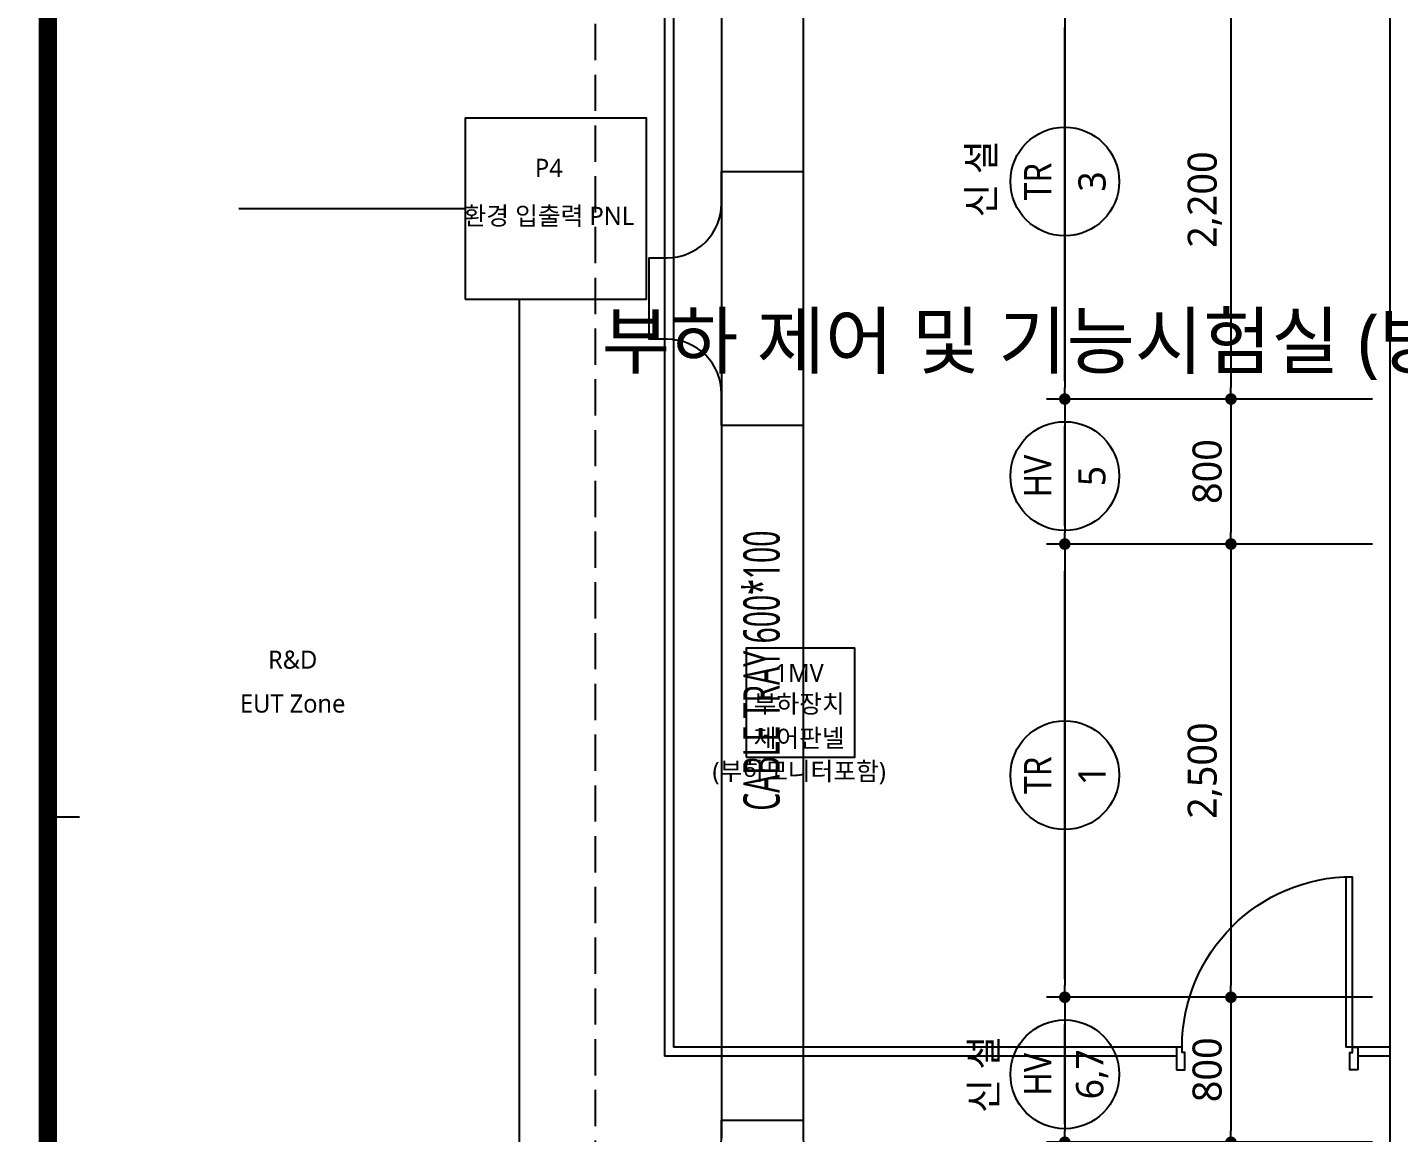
# Model space of a CAD drawing. Header units: millimetres. Extents: x 3355 to 129505, y 4600 to 34300.
# Drawn here: x 47617 to 55180, y 17710 to 23806 of the extents above; entities that cross this region are included whole.
import ezdxf
from ezdxf.enums import TextEntityAlignment as Align
from ezdxf.lldxf.tags import DXFTag
from ezdxf.xclip import XClip

# ---------------------------------------------------------------- set-up
doc = ezdxf.new("R2010")
doc.units = ezdxf.units.MM
doc.header["$LTSCALE"] = 800
doc.header["$XCLIPFRAME"] = 0
for name, pattern in [('CEN', [62, 60, -1, 0, -1]), ('DASH', [0.35, 0.25, -0.1]), ('점선1', [2, 1.25, -0.75])]:
    doc.linetypes.add(name, pattern=pattern)
doc.layers.get('Defpoints').update_dxf_attribs({"color": 167})
for name, color, linetype in [('arch', 8, 'Continuous'), ('DIM', 6, 'Continuous'), ('XR-SHEET-SHT', 5, 'Continuous'), ('XREF', 7, 'CEN'), ('트레이 강전1단', 150, 'Continuous')]:
    doc.layers.add(name, color=color, linetype=linetype)
doc.layers.add('TXT-1', color=137, linetype='Continuous', plot=False)
doc.layers.add('XR-SHEET-TEMP', color=171, linetype='Continuous', plot=False)
doc.layers.add('건축도면', color=9, linetype='Continuous', lineweight=25)
doc.styles.add('GHS', font='malgun.ttf')
doc.styles.add('맑은고딕', font='malgun.ttf')
doc.styles.add('스타일1', font='malgun.ttf')
tags = doc.linetypes.add('DH-HID2', pattern=[1.2, 0.8, -0.4]).pattern_tags.tags
tags[6:7] = [DXFTag(74, 4), DXFTag(75, 0), DXFTag(340, '0'), DXFTag(46, 1.0), DXFTag(50, 0.0), DXFTag(44, 0.0), DXFTag(45, 0.0)]
tags[4:5] = [DXFTag(74, 4), DXFTag(75, 0), DXFTag(340, '0'), DXFTag(46, 1.0), DXFTag(50, 0.0), DXFTag(44, 0.0), DXFTag(45, 0.0)]
doc.dimstyles.new('Copy of PSD MI', dxfattribs={"dimscale": 100, "dimtxt": 1.5, "dimasz": 0.8, "dimexe": 1.25, "dimexo": 1.5, "dimgap": 0.6, "dimtad": 1, "dimdec": 0, "dimzin": 1, "dimdsep": 46, "dimlunit": 6, "dimtxsty": '맑은고딕', "dimblk": 'DOT', "dimcen": 2.5, "dimadec": 0, "dimazin": 0, "dimtfac": 1, "dimtdec": 0, "dimtix": 1, "dimtmove": 2, "dimatfit": 3, "dimfxl": 1, "dimtolj": 1, "dimtzin": 1, "dimarcsym": 0})

# ---------------------------------------------------------------- blocks, each defined once
blk = doc.blocks.new('XR-FORM-EE', base_point=(461, 408))
at = {"layer": 'XR-SHEET-SHT', "color": 5, "const_width": 400}
blk.add_lwpolyline([(9300, 114600), (163900, 114600), (163900, 4200), (9300, 4200)], close=True, dxfattribs=at)
at = {"layer": 'XR-SHEET-TEMP'}
blk.add_line((9300, 59400), (10000, 59400), dxfattribs=at)
blk = doc.blocks.new('D-1000')
at = {"color": 0}
blk.add_line((30, 125), (30, 1065), dxfattribs=at)
for points in [[(30, 125), (65, 125), (65, 1065), (30, 1065)], [(0, 0), (45, 0), (45, 0), (45, 0), (45, 95), (30, 95), (30, 125), (0, 125), (0, 0)], [(1000, 0), (955, 0), (955, 0), (955, 0), (955, 95), (970, 95), (970, 125), (1000, 125), (1000, 0)]]:
    blk.add_lwpolyline(points, dxfattribs=at)
blk.add_arc((30, 125), 940, 0, 90, dxfattribs=at)
blk = doc.blocks.new('지상1층 장비')
at = {"color": 0}
for points in [[(57425, 50250), (58425, 50250), (58425, 51250), (57425, 51250)], [(58975, 47725), (59575, 47725), (59575, 48325), (58975, 48325)]]:
    blk.add_lwpolyline(points, close=True, dxfattribs=at)
at = {"color": 0, "linetype": 'DH-HID2'}
blk.add_lwpolyline([(57425, 50750), (55035, 50750), (55035, 45400), (57725, 45400), (57725, 50250)], dxfattribs=at)
at = {"color": 0, "style": '스타일1'}
for s, p in [('P4', (57887, 50975.3)), ('환경 입출력 PNL', (57887, 50710.5)), ('R&D', (56474.4, 48262.1)), ('1MV', (59267.9, 48189.1)), ('EUT Zone', (56474.4, 48020.2)), ('부하장치', (59267.9, 48018.6)), ('제어판넬', (59267.9, 47829.9)), ('(부하모니터포함)', (59267.9, 47647.2))]:
    blk.add_text(s, height=100, dxfattribs=at).set_placement(p, align=Align.MIDDLE_CENTER)
blk = doc.blocks.new('XR-PLAN', base_point=(461, 408.4))
at = {"layer": 'arch'}
for points in [[(58575, 56200), (58575, 46175)], [(58625, 56200), (58625, 46225)], [(62575, 56200), (62575, 44155)], [(61430, 46225), (58625, 46225)], [(62575, 46225), (62370, 46225)], [(61400, 46175), (58575, 46175)], [(62575, 46175), (62400, 46175)]]:
    blk.add_lwpolyline(points, dxfattribs=at)
at = {"layer": 'arch', "linetype": 'DASH'}
blk.add_lwpolyline([(58193.9, 55900), (41700, 55900), (41700, 43269), (58193.9, 43269)], close=True, dxfattribs=at)
at = {"layer": 'arch'}
blk.add_blockref('지상1층 장비', (50, 100), dxfattribs=at)
at = {"layer": 'arch', "xscale": -1}
blk.add_blockref('D-1000', (62400, 46100), dxfattribs=at)
at = {"layer": 'TXT-1', "style": '스타일1'}
blk.add_text('부하 제어 및 기능시험실 (방음)', height=300, dxfattribs=at).set_placement((60808.6, 50121.1), align=Align.MIDDLE_CENTER)
blk = doc.blocks.new('A$C7b37d081')
at = {"layer": '트레이 강전1단'}
for points in [[(-525, -1000), (-625, -1000), (-625, -400), (-525, -400, 0.414214), (-225, -100), (-225, 0), (225, 0), (225, -100, 0.414214), (525, -400), (625, -400), (625, -1000), (525, -1000)], [(-525, -400), (-625, -400), (-625, -1000), (-525, -1000, -0.414214), (-225, -1300), (-225, -1400), (225, -1400), (225, -1300, -0.414214), (525, -1000), (625, -1000), (625, -400), (525, -400)]]:
    blk.add_lwpolyline(points, format="xyb", dxfattribs=at)
blk = doc.blocks.new('DOT')
at = {"color": 0, "linetype": 'ByBlock'}
blk.add_line((-0.5, 0), (-1, 0), dxfattribs=at)
at = {"color": 0, "linetype": 'ByBlock', "const_width": 0.5}
blk.add_lwpolyline([(-0.25, 0, 1), (0.25, 0, 1)], format="xyb", close=True, dxfattribs=at)
blk = doc.blocks.new('*D243')
at = {"layer": 'Defpoints', "color": 0, "ltscale": 2, "transparency": 16777216}
for p in [(55155.6, 20956.1), (54255.1, 18456.1), (55155.6, 18456.1)]:
    blk.add_point(p, dxfattribs=at)
at = {"layer": 'DIM', "color": 0, "lineweight": -2, "ltscale": 2, "transparency": 16777216}
for p, q in [((55035.6, 20956.1), (54155.1, 20956.1)), ((54255.1, 20892.1), (54255.1, 18520.1)), ((55035.6, 18456.1), (54155.1, 18456.1))]:
    blk.add_line(p, q, dxfattribs=at)
at = {"layer": 'DIM', "color": 0, "lineweight": -2, "ltscale": 2, "transparency": 16777216, "xscale": 64, "yscale": 64, "zscale": 64}
for p, rotation in [((54255.1, 20956.1), 90), ((54255.1, 18456.1), 270)]:
    blk.add_blockref('DOT', p, dxfattribs=dict(at, rotation=rotation))
at = {"layer": 'DIM', "color": 3, "ltscale": 2, "transparency": 16777216, "insert": (54111, 19706.1), "char_height": 160, "attachment_point": 5, "rotation": 90, "style": '맑은고딕'}
blk.add_mtext('\\A1;2,500', dxfattribs=at)
blk = doc.blocks.new('_DOT')
at = {"color": 0, "linetype": 'ByBlock'}
blk.add_line((-0.5, 0), (-1, 0), dxfattribs=at)
at = {"color": 0, "linetype": 'ByBlock', "const_width": 0.5}
blk.add_lwpolyline([(-0.25, 0, 1), (0.25, 0, 1)], format="xyb", close=True, dxfattribs=at)
blk = doc.blocks.new('*D244')
at = {"layer": 'Defpoints', "color": 0, "ltscale": 2, "transparency": 16777216}
for p in [(55155.6, 21756.1), (54255.1, 20956.1), (55155.6, 20956.1)]:
    blk.add_point(p, dxfattribs=at)
at = {"layer": 'DIM', "color": 0, "lineweight": -2, "ltscale": 2, "transparency": 16777216}
for p, q in [((55035.6, 21756.1), (54155.1, 21756.1)), ((54255.1, 21692.1), (54255.1, 21020.1)), ((55035.6, 20956.1), (54155.1, 20956.1))]:
    blk.add_line(p, q, dxfattribs=at)
at = {"layer": 'DIM', "color": 0, "lineweight": -2, "ltscale": 2, "transparency": 16777216, "xscale": 64, "yscale": 64, "zscale": 64}
for p, rotation in [((54255.1, 21756.1), 90), ((54255.1, 20956.1), 270)]:
    blk.add_blockref('DOT', p, dxfattribs=dict(at, rotation=rotation))
at = {"layer": 'DIM', "color": 3, "ltscale": 2, "transparency": 16777216, "insert": (54124.4, 21356.1), "char_height": 160, "attachment_point": 5, "rotation": 90, "style": '맑은고딕'}
blk.add_mtext('\\A1;800', dxfattribs=at)
blk = doc.blocks.new('*D245')
at = {"layer": 'Defpoints', "color": 0, "ltscale": 2, "transparency": 16777216}
for p in [(55155.6, 18456.1), (54255.1, 17656.1), (55155.6, 17656.1)]:
    blk.add_point(p, dxfattribs=at)
at = {"layer": 'DIM', "color": 0, "lineweight": -2, "ltscale": 2, "transparency": 16777216}
for p, q in [((55035.6, 18456.1), (54155.1, 18456.1)), ((54255.1, 18392.1), (54255.1, 17720.1)), ((55035.6, 17656.1), (54155.1, 17656.1))]:
    blk.add_line(p, q, dxfattribs=at)
at = {"layer": 'DIM', "color": 0, "lineweight": -2, "ltscale": 2, "transparency": 16777216, "xscale": 64, "yscale": 64, "zscale": 64}
for p, rotation in [((54255.1, 18456.1), 90), ((54255.1, 17656.1), 270)]:
    blk.add_blockref('DOT', p, dxfattribs=dict(at, rotation=rotation))
at = {"layer": 'DIM', "color": 3, "ltscale": 2, "transparency": 16777216, "insert": (54124.4, 18056.1), "char_height": 160, "attachment_point": 5, "rotation": 90, "style": '맑은고딕'}
blk.add_mtext('\\A1;800', dxfattribs=at)
blk = doc.blocks.new('*D233')
at = {"layer": 'Defpoints', "color": 0, "ltscale": 2, "transparency": 16777216}
for p in [(55155.6, 21756.1), (53338.6, 20956.1), (55155.6, 20956.1, 0)]:
    blk.add_point(p, dxfattribs=at)
at = {"layer": 'DIM', "color": 0, "lineweight": -2, "ltscale": 2, "transparency": 16777216}
for p, q in [((55035.6, 21756.1), (53238.6, 21756.1)), ((53338.6, 21692.1), (53338.6, 21020.1)), ((55035.6, 20956.1), (53238.6, 20956.1))]:
    blk.add_line(p, q, dxfattribs=at)
at = {"layer": 'DIM', "color": 0, "lineweight": -2, "ltscale": 2, "transparency": 16777216, "xscale": 64, "yscale": 64, "zscale": 64}
for p, rotation in [((53338.6, 21756.1), 90), ((53338.6, 20956.1), 270)]:
    blk.add_blockref('DOT', p, dxfattribs=dict(at, rotation=rotation))
blk = doc.blocks.new('*D234')
at = {"layer": 'Defpoints', "color": 0, "ltscale": 2, "transparency": 16777216}
for p in [(55155.6, 20956.1), (53338.6, 18456.1), (55155.6, 18456.1, 0)]:
    blk.add_point(p, dxfattribs=at)
at = {"layer": 'DIM', "color": 0, "lineweight": -2, "ltscale": 2, "transparency": 16777216}
for p, q in [((55035.6, 20956.1), (53238.6, 20956.1)), ((53338.6, 20892.1), (53338.6, 18520.1)), ((55035.6, 18456.1), (53238.6, 18456.1))]:
    blk.add_line(p, q, dxfattribs=at)
at = {"layer": 'DIM', "color": 0, "lineweight": -2, "ltscale": 2, "transparency": 16777216, "xscale": 64, "yscale": 64, "zscale": 64}
for p, rotation in [((53338.6, 20956.1), 90), ((53338.6, 18456.1), 270)]:
    blk.add_blockref('DOT', p, dxfattribs=dict(at, rotation=rotation))
blk = doc.blocks.new('*D235')
at = {"layer": 'Defpoints', "color": 0, "ltscale": 2, "transparency": 16777216}
for p in [(55155.6, 18456.1), (53338.6, 17656.1), (55155.6, 17656.1, 0)]:
    blk.add_point(p, dxfattribs=at)
at = {"layer": 'DIM', "color": 0, "lineweight": -2, "ltscale": 2, "transparency": 16777216}
for p, q in [((55035.6, 18456.1), (53238.6, 18456.1)), ((53338.6, 18392.1), (53338.6, 17720.1)), ((55035.6, 17656.1), (53238.6, 17656.1))]:
    blk.add_line(p, q, dxfattribs=at)
at = {"layer": 'DIM', "color": 0, "lineweight": -2, "ltscale": 2, "transparency": 16777216, "xscale": 64, "yscale": 64, "zscale": 64}
for p, rotation in [((53338.6, 18456.1), 90), ((53338.6, 17656.1), 270)]:
    blk.add_blockref('DOT', p, dxfattribs=dict(at, rotation=rotation))
blk = doc.blocks.new('*D253')
at = {"layer": 'Defpoints', "color": 0, "ltscale": 2, "transparency": 16777216}
for p in [(55155.6, 23956.1), (54255.1, 21756.1), (55155.6, 21756.1)]:
    blk.add_point(p, dxfattribs=at)
at = {"layer": 'DIM', "color": 0, "lineweight": -2, "ltscale": 2, "transparency": 16777216}
for p, q in [((55035.6, 23956.1), (54155.1, 23956.1)), ((54255.1, 23892.1), (54255.1, 21820.1)), ((55035.6, 21756.1), (54155.1, 21756.1))]:
    blk.add_line(p, q, dxfattribs=at)
at = {"layer": 'DIM', "color": 0, "lineweight": -2, "ltscale": 2, "transparency": 16777216, "xscale": 64, "yscale": 64, "zscale": 64}
for p, rotation in [((54255.1, 23956.1), 90), ((54255.1, 21756.1), 270)]:
    blk.add_blockref('DOT', p, dxfattribs=dict(at, rotation=rotation))
at = {"layer": 'DIM', "color": 3, "ltscale": 2, "transparency": 16777216, "insert": (54111, 22856.1), "char_height": 160, "attachment_point": 5, "rotation": 90, "style": '맑은고딕'}
blk.add_mtext('\\A1;2,200', dxfattribs=at)
blk = doc.blocks.new('*D258')
at = {"layer": 'Defpoints', "color": 0, "ltscale": 2, "transparency": 16777216}
for p in [(55155.6, 23956.1), (53338.6, 21756.1), (55155.6, 21756.1, 0)]:
    blk.add_point(p, dxfattribs=at)
at = {"layer": 'DIM', "color": 0, "lineweight": -2, "ltscale": 2, "transparency": 16777216}
for p, q in [((55035.6, 23956.1), (53238.6, 23956.1)), ((53338.6, 23892.1), (53338.6, 21820.1)), ((55035.6, 21756.1), (53238.6, 21756.1))]:
    blk.add_line(p, q, dxfattribs=at)
at = {"layer": 'DIM', "color": 0, "lineweight": -2, "ltscale": 2, "transparency": 16777216, "xscale": 64, "yscale": 64, "zscale": 64}
for p, rotation in [((53338.6, 23956.1), 90), ((53338.6, 21756.1), 270)]:
    blk.add_blockref('DOT', p, dxfattribs=dict(at, rotation=rotation))

msp = doc.modelspace()

# ---------------------------------------------------------------- linework, layer by layer
at = {"layer": 'DIM'}
for p, q in [((53338.58041, 21856.12697, 0), (53338.58041, 23806.12697, 0)), ((53338.58041, 22681.12697, 0), (53338.58041, 23231.12697, 0)), ((53338.58041, 21056.12697, 0), (53338.58041, 21606.12697, 0)), ((53338.58041, 21056.12697, 0), (53338.58041, 21606.12697, 0)), ((53338.58041, 18556.12697, 0), (53338.58041, 20806.12697, 0)), ((53338.58041, 19406.12697, 0), (53338.58041, 19956.12697, 0)), ((53338.58041, 17756.12697, 0), (53338.58041, 18306.12697, 0)), ((53338.58041, 17756.12697, 0), (53338.58041, 18306.12697, 0))]:
    msp.add_line(p, q, dxfattribs=at)
for centre in [(53338.58041, 22956.12697), (53338.58041, 21331.12697, 0), (53338.58041, 19681.12697, 0), (53338.58041, 18031.12697, 0)]:
    msp.add_circle(centre, 300, dxfattribs=at)
at = {"layer": '트레이 강전1단'}
for points in [[(51445.69746, 26155.98748), (51445.69746, 17678.55241)], [(51895.69746, 26155.98748), (51895.69746, 17678.55241)]]:
    msp.add_lwpolyline(points, dxfattribs=at)
msp.add_lwpolyline([(51895.69746, 21610.59608), (51445.69746, 21610.59608), (51445.69746, 21785.59608, 0.4142135624), (51145.69746, 22085.59608), (51045.69746, 22085.59608), (51045.69746, 22535.59608), (51145.69746, 22535.59608, 0.4142135624), (51445.69746, 22835.59608), (51445.69746, 23010.59608), (51895.69746, 23010.59608), (51895.69746, 21610.59608)], format="xyb", dxfattribs=at)

# ---------------------------------------------------------------- block references
at = {"layer": 'XREF', "xscale": 0.25, "yscale": 0.25, "zscale": 0.25}
msp.add_blockref('XR-FORM-EE', (45519.85398, 4702.54534), dxfattribs=at)
at = {"layer": '건축도면', "color": 1, "linetype": '점선1', "ltscale": 0.2}
ref = msp.add_blockref('XR-PLAN', (-6983.32308, -27635.43025), dxfattribs=at)
XClip(ref).set_block_clipping_path([(56227.7345986668, 39479.2603850555), (77438.0684519374, 60194.2361228569)])
at = {"layer": '트레이 강전1단'}
msp.add_blockref('A$C7b37d081', (51670.69746, 17778.55241), dxfattribs=at)

# ---------------------------------------------------------------- texts
at = {"layer": 'DIM', "color": 3, "style": 'GHS'}
for s, p in [('신 설', (52874.50033, 22970.7005)), ('3', (53488.58041, 22956.12697)), ('5', (53488.58041, 21331.12697, 0)), ('1', (53488.58041, 19681.12697, 0)), ('신 설', (52888.58041, 18031.12697, 0)), ('6,7', (53488.58041, 18031.12697, 0))]:
    msp.add_text(s, height=150, rotation=90, dxfattribs=at).set_placement(p, align=Align.MIDDLE)
at = {"layer": 'DIM', "color": 3, "style": 'GHS', "width": 0.9}
for s, p in [('TR', (53188.58041, 22956.12697)), ('HV', (53188.58041, 21331.12697, 0)), ('TR', (53188.58041, 19681.12697, 0)), ('HV', (53188.58041, 18031.12697, 0))]:
    msp.add_text(s, height=150, rotation=90, dxfattribs=at).set_placement(p, align=Align.MIDDLE)
at = {"layer": '트레이 강전1단', "style": 'GHS', "width": 0.6}
msp.add_text('CABLE TRAY 600*100', height=200, rotation=90, dxfattribs=at).set_placement((51765.96986, 20257.8729), align=Align.CENTER)

# ---------------------------------------------------------------- dimensions: what is measured, and where the dimension line sits
at = {"layer": 'DIM', "color": 6, "ltscale": 2}
for base, p1, p2, picture, middle in [((53338.58041, 21756.12697), (55155.64951, 23956.12697), (55155.64951, 21756.12697, 0), '*D258', (53338.58041, 22856.12697)), ((53338.58041, 20956.12697), (55155.64951, 21756.12697), (55155.64951, 20956.12697, 0), '*D233', (53338.58041, 21356.12697)), ((53338.58041, 18456.12697), (55155.64951, 20956.12697), (55155.64951, 18456.12697, 0), '*D234', (53338.58041, 19706.12697)), ((53338.58041, 17656.12697), (55155.64951, 18456.12697), (55155.64951, 17656.12697, 0), '*D235', (53338.58041, 18056.12697))]:
    dim = msp.add_linear_dim(base=base, p1=p1, p2=p2, angle=270, text=' ', dimstyle='Copy of PSD MI', override={"dimscale": 80, "dimtxt": 2, "dimblk": 'DOT', "dimclrt": 3, "dimfxl": 0.18}, dxfattribs=at)
    dim.commit()
    dim.dimension.update_dxf_attribs({"geometry": picture, "text_midpoint": middle})
for base, p1, p2, picture, middle in [((54255.08316, 21756.12697), (55155.64951, 23956.12697), (55155.64951, 21756.12697), '*D253', (54110.9962, 22856.12697)), ((54255.08316, 20956.12697), (55155.64951, 21756.12697), (55155.64951, 20956.12697), '*D244', (54124.42012, 21356.12697)), ((54255.08316, 18456.12697), (55155.64951, 20956.12697), (55155.64951, 18456.12697), '*D243', (54110.9962, 19706.12697)), ((54255.08316, 17656.12697), (55155.64951, 18456.12697), (55155.64951, 17656.12697), '*D245', (54124.42012, 18056.12697))]:
    dim = msp.add_linear_dim(base=base, p1=p1, p2=p2, angle=270, dimstyle='Copy of PSD MI', override={"dimscale": 80, "dimtxt": 2, "dimblk": 'DOT', "dimclrt": 3, "dimfxl": 0.18}, dxfattribs=at)
    dim.commit()
    dim.dimension.update_dxf_attribs({"geometry": picture, "text_midpoint": middle})

doc.saveas('drawing.dxf')
